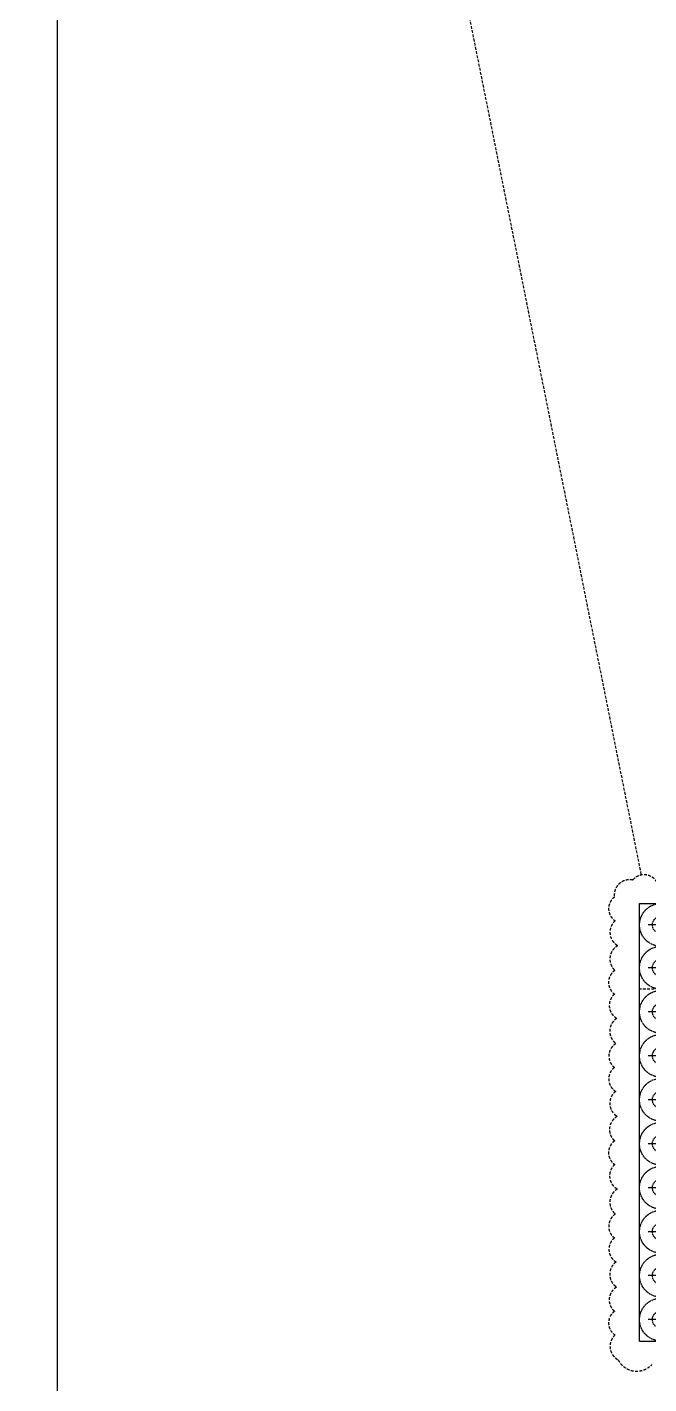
# Model space of a CAD drawing. Header units: millimetres. Extents: x 262481 to 2519995, y -394348 to 364571.
# Drawn here: x 2275542 to 2297311, y 61212 to 108732 of the extents above; entities that cross this region are included whole.
import ezdxf

# ---------------------------------------------------------------- set-up
doc = ezdxf.new("R2010")
doc.units = ezdxf.units.MM
doc.header["$LTSCALE"] = 65
doc.linetypes.add('XS-기초$0$HID', pattern=[2.3, 1.5, -0.8])
doc.layers.add('XS-기초$0$0106', color=30, linetype='XS-기초$0$HID', plot=False)
doc.layers.add('XS-기초$0$DEFPOINT', color=144, linetype='Continuous', plot=False)
for name, color, linetype in [('XS-기초$0$PILE', 3, 'XS-기초$0$HID'), ('XS-기초$0$기초연단', 3, 'Continuous'), ('XS-기초$0$보강구간', 6, 'XS-기초$0$HID')]:
    doc.layers.add(name, color=color, linetype=linetype)

# ---------------------------------------------------------------- blocks, each defined once
blk = doc.blocks.new('XS-기초$0$PILE-600')
at = {"layer": 'XS-기초$0$DEFPOINT', "color": 173, "linetype": 'XS-기초$0$HID', "ltscale": 0.3}
blk.add_circle((0, 0), 750, dxfattribs=at)
at = {"layer": 'XS-기초$0$PILE', "linetype": 'Continuous'}
for p, q in [((-450, 0), (450, 0)), ((0, -450), (0, 450))]:
    blk.add_line(p, q, dxfattribs=at)
at = {"layer": 'XS-기초$0$PILE', "ltscale": 0.5}
blk.add_circle((0, 0), 300, dxfattribs=at)

msp = doc.modelspace()

# ---------------------------------------------------------------- linework, layer by layer
at = {"layer": 'XS-기초$0$0106'}
msp.add_line((2239870.6, 364570.9), (2297040.1, 79032.9), dxfattribs=at)
msp.add_lwpolyline([(2297418.7, 61891.1, -0.5205671), (2296233, 62055, -0.5205671), (2296126.6, 62922.9, -0.5205671), (2296107.1, 63754.4, -0.5205671), (2296180.5, 64601.6, -0.5205671), (2296161, 65484.1, -0.5205671), (2296103.5, 66324.5, -0.5205671), (2296140.1, 67158.9, -0.5205671), (2296208.4, 68035.8, -0.5205671), (2296116, 68893.6, -0.5205671), (2296113.8, 69724, -0.5205671), (2296202.4, 70579.4, -0.5205671), (2296144, 71458, -0.5205671), (2296103.1, 72293.4, -0.5205671), (2296156.3, 73132.4, -0.5205671), (2296186, 74014.3, -0.5205671), (2296108.5, 74863.4, -0.5205671), (2296123.6, 75694.5, -0.5205671), (2296226.5, 76559.7, -0.5205671), (2296129.8, 77430.3, -0.5205671), (2296105.9, 78262.4, -0.5205671), (2296744.9, 78858.6, -0.5205671), (2297594.1, 78781, -0.5205671)], format="xyb", dxfattribs=at)
at = {"layer": 'XS-기초$0$DEFPOINT'}
msp.add_lwpolyline([(2471605.4, -15017.7), (2276605.4, -15017.7), (2276605.4, 208962.3), (2471605.4, 208962.3)], close=True, dxfattribs=at)
at = {"layer": 'XS-기초$0$기초연단'}
for p, q in [((2296985.4, 62712.3), (2296985.4, 78037.3)), ((2296985.4, 78037.3), (2301685.4, 78037.3)), ((2296985.4, 62712.3), (2321245.4, 62712.3))]:
    msp.add_line(p, q, dxfattribs=at)
at = {"layer": 'XS-기초$0$보강구간'}
msp.add_lwpolyline([(2301685.4, 78037.3), (2301685.4, 75037.3), (2296985.4, 75037.3), (2296985.4, 78037.3)], close=True, dxfattribs=at)

# ---------------------------------------------------------------- block references
at = {"layer": 'XS-기초$0$PILE', "rotation": 90}
for p in [(2297735.4, 77287.3), (2297735.4, 75787.3), (2297735.4, 74242.3), (2297735.4, 72702.3), (2297735.4, 71162.3), (2297735.4, 69622.3), (2297735.4, 68082.3), (2297735.4, 66542.3), (2297735.4, 65002.3), (2297735.4, 63462.3)]:
    msp.add_blockref('XS-기초$0$PILE-600', p, dxfattribs=at)

doc.saveas('drawing.dxf')
